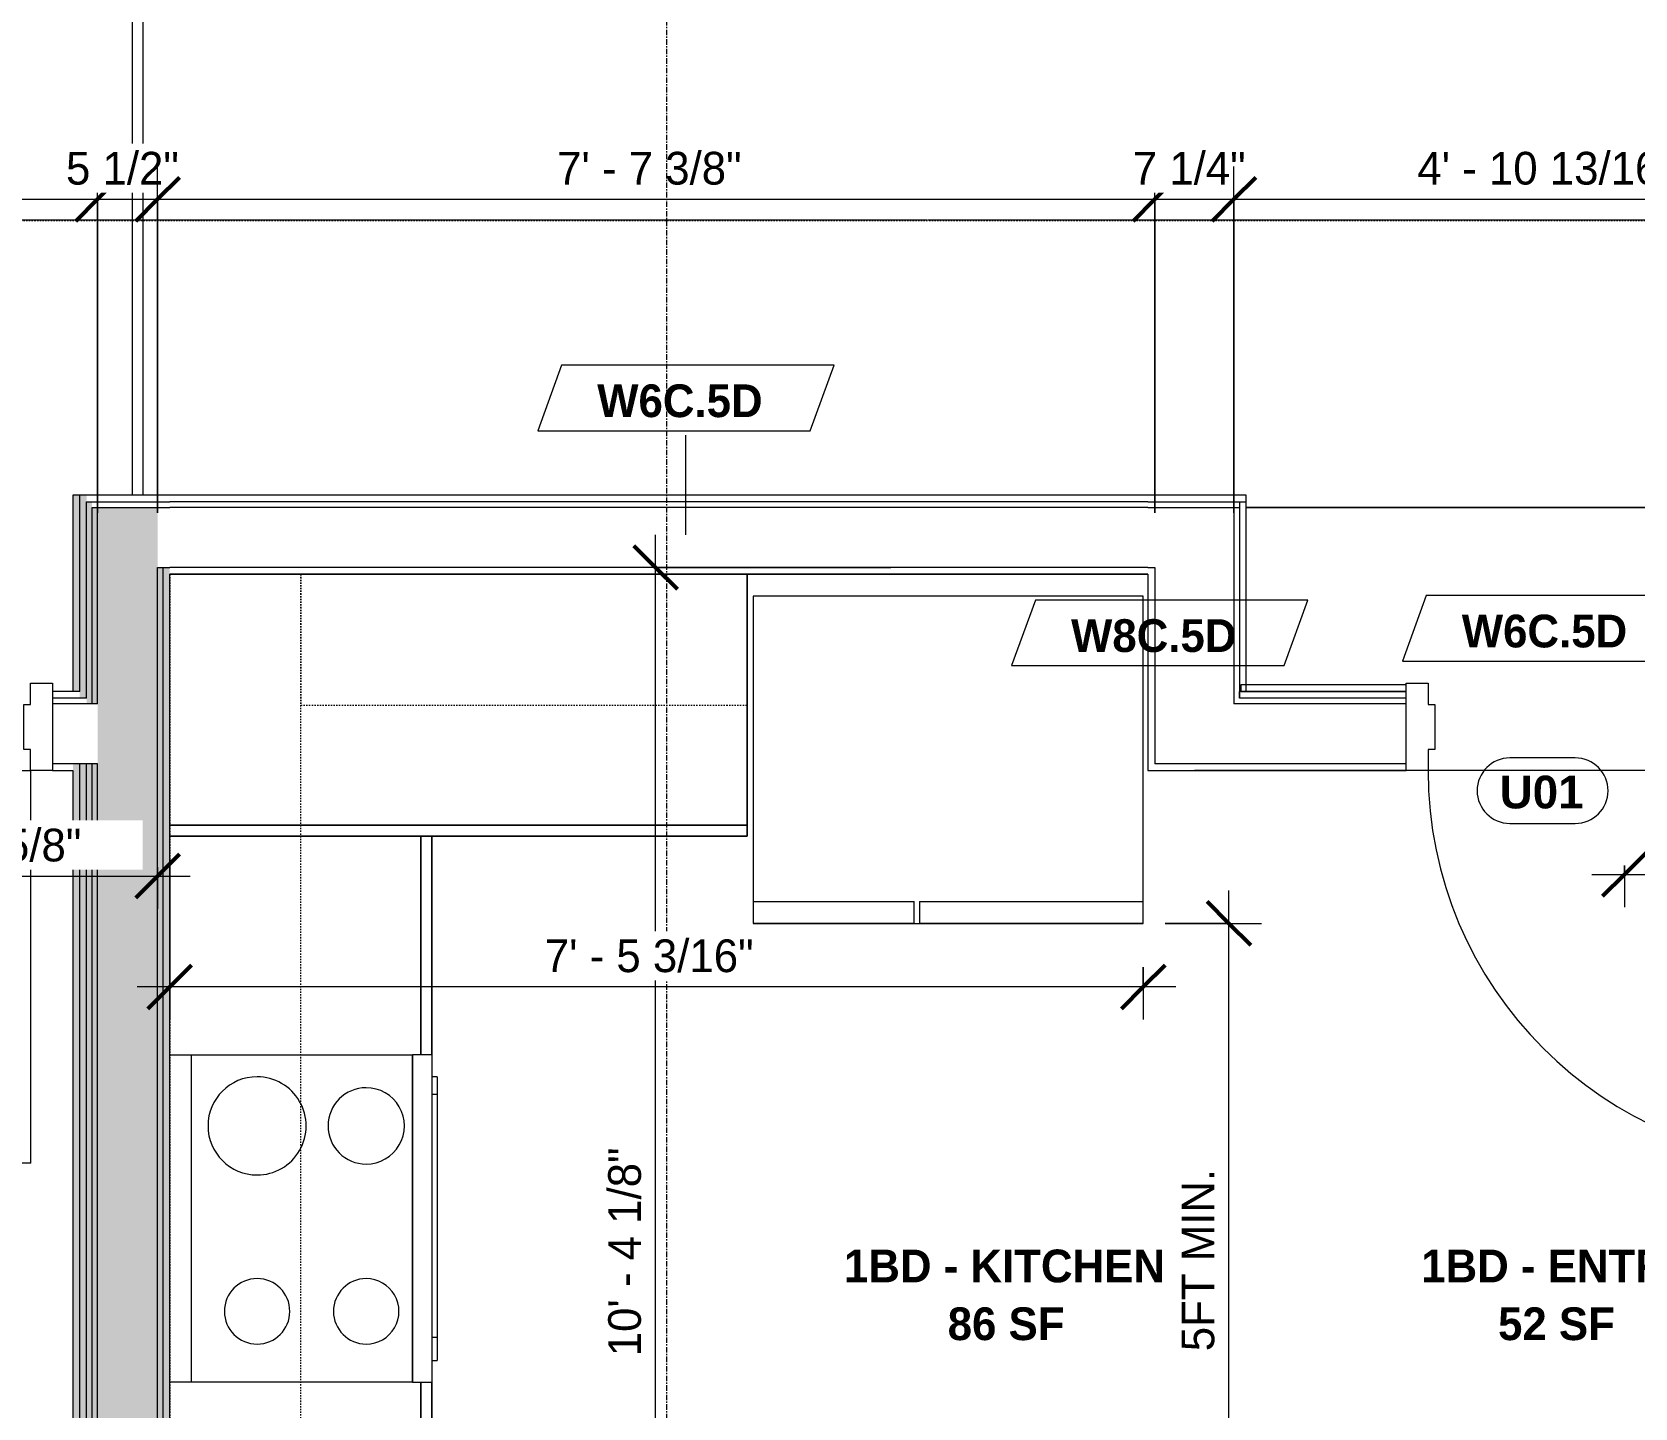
# Model space of a CAD drawing. Header units: inches. Extents: x -4058 to -1781, y 9814 to 12264.
# Drawn here: x -3212.5 to -3065.6, y 11564.2 to 11690.3 of the extents above; entities that cross this region are included whole.
import ezdxf

# ---------------------------------------------------------------- set-up
doc = ezdxf.new("R2010")
doc.units = ezdxf.units.IN
doc.header["$MEASUREMENT"] = 0
for name, pattern in [('Aligning Line 1_8_', [0.25, 0.125, -0.125]), ('Dash', [0.25, 0.125, -0.125]), ('Dash 3_32_', [0.1875, 0.09375, -0.09375]), ('Dash_2_', [0.25, 0.125, -0.125]), ('Grid Line 1_2_', [0.875, 0.5, -0.125, 0.125, -0.125])]:
    doc.linetypes.add(name, pattern=pattern)
for name, color, linetype, lineweight in [('0-1', 7, 'Continuous', 5), ('0-3', 8, 'Continuous', 9), ('A-ANNO-DIMS', 211, 'Continuous', 9), ('A-ANNO-DIMS-32', 211, 'Continuous', 9), ('A-AREA-IDEN', 2, 'Continuous', 9), ('A-DETL-1', 90, 'Dash 3_32_', 9), ('A-DOOR-1', 7, 'Continuous', 9), ('A-DOOR-FRAM-1', 7, 'Continuous', 9), ('A-DOOR-IDEN', 31, 'Continuous', 9), ('A-FLOR-1', 7, 'Continuous', 9), ('A-FLOR-2', 192, 'Continuous', 9), ('A-WALL-1', 7, 'Continuous', 9), ('A-WALL-IDEN', 211, 'Continuous', 9), ('G-ANNO-SYMB', 111, 'Aligning Line 1_8_', 9), ('I-WALL-1', 1, 'Continuous', 18), ('I-WALL-2', 10, 'Continuous', 5), ('I-WALL-3', 7, 'Continuous', 9), ('Q-CASE', 31, 'Continuous', 9), ('Q-CASE-HDLN', 31, 'Dash', 9), ('Q-SPCQ', 91, 'Continuous', 9), ('S-GRID-1', 1, 'Grid Line 1_2_', 9)]:
    doc.layers.add(name, color=color, linetype=linetype, lineweight=lineweight)
doc.layers.add('0-4', color=250, linetype='Dash_2_')
doc.styles.add('Arial_B', font='arialbd.ttf', dxfattribs={"height": 3})
doc.styles.add('Century Gothic', font='ufonts.com_century-gothic.ttf', dxfattribs={"height": 3})
doc.styles.add('Century Gothic_B', font='GOTHICB.TTF', dxfattribs={"height": 3})
doc.dimstyles.new('MARKETING_DIMENSION', dxfattribs={"dimscale": 12, "dimtxt": 3.132505, "dimasz": 0.333333, "dimexe": 0.25, "dimexo": 0.166667, "dimgap": 0.041667, "dimtad": 1, "dimdec": 4, "dimrnd": 0.0625, "dimzin": 3, "dimdsep": 46, "dimlunit": 4, "dimtxsty": 'Century Gothic', "dimblk1": 'OBLIQUE', "dimblk2": 'OBLIQUE', "dimsah": 1, "dimcen": 0.09, "dimdle": 0.25, "dimazin": 0, "dimtfac": 1, "dimtdec": 4, "dimtix": 1, "dimtmove": 0, "dimatfit": 3, "dimfxl": 1, "dimtvp": 1, "dimtfill": 1, "dimfrac": 2, "dimtolj": 1, "dimtzin": 0, "dimarcsym": 2})
doc.dimstyles.new('THE_DIMENSION_STRING_3', dxfattribs={"dimscale": 12, "dimtxt": 3.132505, "dimasz": 0.333333, "dimexe": 0.25, "dimexo": 0.166667, "dimgap": 0.041667, "dimtad": 1, "dimdec": 4, "dimrnd": 0.0625, "dimzin": 3, "dimdsep": 46, "dimlunit": 4, "dimtxsty": 'Century Gothic', "dimblk1": 'OBLIQUE', "dimblk2": 'OBLIQUE', "dimsah": 1, "dimcen": 0.09, "dimdle": 0.25, "dimazin": 0, "dimtfac": 1, "dimtdec": 4, "dimtix": 1, "dimtmove": 0, "dimatfit": 3, "dimfxl": 1, "dimtvp": 1, "dimtfill": 1, "dimfrac": 2, "dimtolj": 1, "dimtzin": 0, "dimarcsym": 2})
doc.dimstyles.new('THE_DIMENSION_STRING_4', dxfattribs={"dimscale": 12, "dimtxt": 3.132505, "dimasz": 0.333333, "dimexe": 0.25, "dimexo": 0.166667, "dimgap": 0.041667, "dimtad": 1, "dimdec": 4, "dimrnd": 0.0625, "dimzin": 3, "dimdsep": 46, "dimlunit": 4, "dimtxsty": 'Century Gothic', "dimblk1": 'OBLIQUE', "dimblk2": 'OBLIQUE', "dimsah": 1, "dimcen": 0.09, "dimdle": 0.25, "dimazin": 0, "dimtfac": 1, "dimtdec": 4, "dimtix": 1, "dimtmove": 0, "dimatfit": 3, "dimfxl": 1, "dimtvp": 1, "dimtfill": 1, "dimfrac": 2, "dimtolj": 1, "dimtzin": 0, "dimarcsym": 2})
doc.dimstyles.new('THE_DIMENSION_STRING_5', dxfattribs={"dimscale": 12, "dimtxt": 3.132505, "dimasz": 0.333333, "dimexe": 0.25, "dimexo": 0.166667, "dimgap": 0.041667, "dimtad": 1, "dimdec": 4, "dimrnd": 0.0625, "dimzin": 3, "dimdsep": 46, "dimlunit": 4, "dimtxsty": 'Century Gothic', "dimblk1": 'OBLIQUE', "dimblk2": 'OBLIQUE', "dimsah": 1, "dimcen": 0.09, "dimdle": 0.25, "dimazin": 0, "dimtfac": 1, "dimtdec": 4, "dimtix": 1, "dimtmove": 0, "dimatfit": 3, "dimfxl": 1, "dimtvp": 1, "dimtfill": 1, "dimfrac": 2, "dimtolj": 1, "dimtzin": 0, "dimarcsym": 2})

# ---------------------------------------------------------------- blocks, each defined once
blk = doc.blocks.new('CTR - 1st Phase - Shell_rvt-1-UNIT PLANS - 2ND FLOOR')
at = {"layer": 'A-FLOR-1'}
for p, q in [((-3203.32, 11647.86), (-3203.32, 11718.11)), ((-3202.37, 11718.11), (-3202.37, 11647.86)), ((-3045.32, 11646.74), (-3101.24, 11646.74)), ((-3101.24, 11646.74), (-3045.32, 11646.74))]:
    blk.add_line(p, q, dxfattribs=at)
blk = doc.blocks.new('HOLLOW METAL - UNIT DOOR-2191977-UNIT PLANS - 2ND FLOOR')
at = {"layer": 'A-DOOR-1'}
for p, q in [((16.25, -3.875), (18, -3.875)), ((16.25, -39.875), (16.25, -3.875)), ((18, -3.875), (18, -39.875)), ((18, -39.875), (16.25, -39.875))]:
    blk.add_line(p, q, dxfattribs=at)
blk.add_arc((18, -3.875), 36, 180, 270, dxfattribs=at)
at = {"layer": 'A-DOOR-FRAM-1'}
for p, q in [((-20, 4.125), (-18, 4.125)), ((-20, -3.875), (-20, 4.125)), ((-18, 4.125), (-18, 2.1875)), ((18, 4.125), (20, 4.125)), ((18, 2.1875), (18, 4.125)), ((20, 4.125), (20, -3.875)), ((-18, 2.1875), (-17.375, 2.1875)), ((-17.375, 2.1875), (-17.375, -1.9375)), ((17.375, 2.1875), (18, 2.1875)), ((17.375, -1.9375), (17.375, 2.1875)), ((-18, -1.9375), (-18, -3.875)), ((-17.375, -1.9375), (-18, -1.9375)), ((18, -1.9375), (17.375, -1.9375)), ((18, -3.875), (18, -1.9375)), ((-18, -3.875), (-20, -3.875)), ((20, -3.875), (18, -3.875))]:
    blk.add_line(p, q, dxfattribs=at)
blk = doc.blocks.new('CTR - 1st Phase - Common Walls_rvt-1-UNIT PLANS - 2ND FLOOR')
at = {"layer": 'I-WALL-1'}
h = blk.add_hatch(color=256, dxfattribs=at)
h.paths.add_polyline_path([(-3208.76, 11255.64), (-3208.14, 11255.64), (-3208.14, 11623.24), (-3208.76, 11623.24), (-3208.76, 11267.99)], flags=0)
h.paths.add_polyline_path([(-3208.76, 11629.86), (-3208.14, 11629.86), (-3208.14, 11647.86), (-3208.76, 11647.86), (-3208.76, 11642.13)], flags=0)
at = {"layer": 'I-WALL-2'}
h = blk.add_hatch(color=256, dxfattribs=at)
h.paths.add_polyline_path([(-3207.51, 11255.64), (-3207.51, 11623.24), (-3208.14, 11623.24), (-3208.14, 11255.64)], flags=0)
h.paths.add_polyline_path([(-3207.51, 11629.24), (-3207.51, 11647.86), (-3208.14, 11647.86), (-3208.14, 11629.24)], flags=0)
h = blk.add_hatch(color=256, dxfattribs=at)
h.paths.add_polyline_path([(-3207.01, 11255.64), (-3207.01, 11623.24), (-3207.51, 11623.24), (-3207.51, 11255.64)], flags=0)
h.paths.add_polyline_path([(-3207.51, 11628.74), (-3207.01, 11628.74), (-3207.01, 11647.24), (-3207.51, 11647.24), (-3207.51, 11629.24)], flags=0)
h = blk.add_hatch(color=256, dxfattribs=at)
h.paths.add_polyline_path([(-3206.51, 11255.64), (-3206.51, 11623.24), (-3207.01, 11623.24), (-3207.01, 11255.64)], flags=0)
h.paths.add_polyline_path([(-3206.51, 11628.74), (-3206.51, 11646.74), (-3207.01, 11646.74), (-3207.01, 11628.74)], flags=0)
blk.add_hatch(color=256, dxfattribs=at).paths.add_polyline_path([(-3201.01, 11255.64), (-3201.01, 11345.27), (-3201.32, 11345.27), (-3201.32, 11383.27), (-3201.01, 11383.27), (-3201.01, 11646.74), (-3206.51, 11646.74), (-3206.51, 11255.64), (-3203.19, 11255.64)], flags=0)
h = blk.add_hatch(color=256, dxfattribs=at)
h.paths.add_polyline_path([(-3201.01, 11255.64), (-3200.51, 11255.64), (-3200.51, 11345.27), (-3201.01, 11345.27), (-3201.01, 11267.99)], flags=0)
h.paths.add_polyline_path([(-3201.01, 11383.27), (-3200.51, 11383.27), (-3200.51, 11641.24), (-3201.01, 11641.24), (-3201.01, 11398.94)], flags=0)
h = blk.add_hatch(color=256, dxfattribs=at)
h.paths.add_polyline_path([(-3200.51, 11255.64), (-3199.89, 11255.64), (-3199.89, 11345.27), (-3200.51, 11345.27), (-3200.51, 11267.99)], flags=0)
h.paths.add_polyline_path([(-3199.89, 11383.27), (-3199.89, 11641.24), (-3200.51, 11641.24), (-3200.51, 11383.27), (-3200.3, 11383.27)], flags=0)
at = {"layer": 'A-WALL-1'}
for p, q in [((-3208.14, 11629.86), (-3208.14, 11647.86)), ((-3207.51, 11629.24), (-3207.51, 11647.24)), ((-3207.51, 11647.24), (-3207.01, 11647.24)), ((-3207.01, 11647.24), (-3199.89, 11647.24)), ((-3207.01, 11628.74), (-3207.01, 11646.74)), ((-3207.01, 11646.74), (-3206.51, 11646.74)), ((-3206.51, 11628.74), (-3206.51, 11646.74)), ((-3206.51, 11646.74), (-3201.01, 11646.74)), ((-3201.01, 11646.74), (-3199.89, 11646.74)), ((-3110.24, 11647.24), (-3199.89, 11647.24)), ((-3110.24, 11646.74), (-3199.89, 11646.74)), ((-3110.24, 11647.24), (-3101.86, 11647.24)), ((-3110.24, 11646.74), (-3109.61, 11646.74)), ((-3109.61, 11646.74), (-3102.36, 11646.74)), ((-3102.36, 11646.74), (-3101.86, 11646.74)), ((-3102.36, 11646.74), (-3102.36, 11628.74)), ((-3101.86, 11647.24), (-3101.24, 11647.24)), ((-3101.86, 11647.24), (-3101.86, 11646.74)), ((-3101.86, 11647.24), (-3101.86, 11646.74)), ((-3101.86, 11646.74), (-3101.86, 11629.86)), ((-3201.01, 11383.27), (-3201.01, 11641.24)), ((-3201.01, 11641.24), (-3200.51, 11641.24)), ((-3200.51, 11383.27), (-3200.51, 11641.24)), ((-3200.51, 11641.24), (-3199.89, 11641.24)), ((-3110.24, 11641.24), (-3199.89, 11641.24)), ((-3110.24, 11641.24), (-3109.61, 11641.24)), ((-3109.61, 11641.24), (-3109.61, 11623.24)), ((-3208.76, 11629.24), (-3210.64, 11629.24)), ((-3208.14, 11629.86), (-3208.76, 11629.86)), ((-3208.14, 11629.24), (-3208.76, 11629.24)), ((-3207.51, 11629.24), (-3208.14, 11629.24)), ((-3101.24, 11629.86), (-3101.86, 11629.86)), ((-3101.86, 11629.24), (-3101.86, 11629.86)), ((-3101.86, 11629.86), (-3101.86, 11629.24)), ((-3101.24, 11629.24), (-3101.86, 11629.24)), ((-3086.57, 11629.24), (-3101.24, 11629.24)), ((-3208.76, 11628.74), (-3210.64, 11628.74)), ((-3207.51, 11628.74), (-3208.76, 11628.74)), ((-3207.01, 11628.74), (-3207.51, 11628.74)), ((-3206.51, 11628.74), (-3207.01, 11628.74)), ((-3101.86, 11628.74), (-3102.36, 11628.74)), ((-3101.24, 11628.74), (-3101.86, 11628.74)), ((-3086.57, 11628.74), (-3101.24, 11628.74)), ((-3208.76, 11623.24), (-3210.64, 11623.24)), ((-3208.14, 11623.24), (-3208.76, 11623.24)), ((-3208.14, 11255.64), (-3208.14, 11623.24)), ((-3207.51, 11623.24), (-3208.14, 11623.24)), ((-3207.51, 11255.64), (-3207.51, 11623.24)), ((-3207.01, 11623.24), (-3207.51, 11623.24)), ((-3207.01, 11255.64), (-3207.01, 11623.24)), ((-3206.51, 11623.24), (-3207.01, 11623.24)), ((-3206.51, 11255.64), (-3206.51, 11623.24)), ((-3102.36, 11623.24), (-3109.61, 11623.24)), ((-3101.24, 11623.24), (-3102.36, 11623.24)), ((-3086.57, 11623.24), (-3101.24, 11623.24))]:
    blk.add_line(p, q, dxfattribs=at)
at = {"layer": 'I-WALL-3'}
for p, q in [((-3208.76, 11647.86), (-3208.76, 11629.86)), ((-3207.51, 11647.86), (-3208.76, 11647.86)), ((-3199.89, 11647.86), (-3207.51, 11647.86)), ((-3110.24, 11647.86), (-3199.89, 11647.86)), ((-3101.24, 11647.86), (-3110.24, 11647.86)), ((-3101.24, 11647.24), (-3101.24, 11647.86)), ((-3101.24, 11629.86), (-3101.24, 11647.24)), ((-3199.89, 11383.27), (-3199.89, 11640.61)), ((-3199.89, 11640.61), (-3110.24, 11640.61)), ((-3110.24, 11640.61), (-3110.24, 11622.61)), ((-3086.57, 11630.49), (-3101.74, 11630.49)), ((-3101.74, 11630.49), (-3101.74, 11629.86)), ((-3208.76, 11629.86), (-3210.64, 11629.86)), ((-3101.74, 11629.86), (-3086.57, 11629.86)), ((-3086.57, 11629.86), (-3101.24, 11629.86)), ((-3210.64, 11622.61), (-3208.76, 11622.61)), ((-3208.76, 11622.61), (-3208.76, 11255.64)), ((-3110.24, 11622.61), (-3109.61, 11622.61)), ((-3109.61, 11622.61), (-3101.24, 11622.61)), ((-3101.24, 11622.61), (-3086.57, 11622.61))]:
    blk.add_line(p, q, dxfattribs=at)
at = {"layer": '0-3'}
for p in [(-3230.64, 11626.49), (-3066.57, 11626.49)]:
    blk.add_blockref('HOLLOW METAL - UNIT DOOR-2191977-UNIT PLANS - 2ND FLOOR', p, dxfattribs=at)
blk = doc.blocks.new('OD_CW_Upper Cabinet - OD_CW_Upper Cabinet-3856831-UNIT PLANS - 2ND FLOOR')
at = {"layer": 'Q-CASE-HDLN'}
for p, q in [((115.86, 24), (0.74, 24)), ((0.74, 24), (0.74, 12)), ((115.86, 12), (115.86, 24)), ((0.74, 12), (115.86, 12))]:
    blk.add_line(p, q, dxfattribs=at)
blk = doc.blocks.new('OD_CW_Base Cabinet - OD_CW_Base Cabinet-3857755-UNIT PLANS - 2ND FLOOR')
at = {"layer": 'Q-CASE'}
for p, q in [((70.86, 0), (70.86, 24)), ((70.86, 24), (70.86, 1)), ((0.74, 1), (20.8, 1)), ((20.8, 1), (0.74, 1)), ((0.74, 0), (20.8, 0)), ((20.8, 0), (0.74, 0)), ((50.8, 1), (70.86, 1)), ((70.86, 1), (50.8, 1)), ((50.8, 0), (70.86, 0)), ((70.86, 0), (50.8, 0)), ((70.86, 1), (70.86, 0))]:
    blk.add_line(p, q, dxfattribs=at)
blk = doc.blocks.new('OD_CW_Upper Cabinet - OD_CW_Upper Cabinet-3876458-UNIT PLANS - 2ND FLOOR')
at = {"layer": 'Q-CASE-HDLN'}
for p, q in [((41.64, 24), (0.74, 24)), ((0.74, 24), (0.74, 12)), ((41.64, 12), (41.64, 24)), ((0.74, 12), (41.64, 12))]:
    blk.add_line(p, q, dxfattribs=at)
blk = doc.blocks.new('OD_CW_Base Cabinet - OD_CW_Base Cabinet-V99-UNIT PLANS - 2ND FLOOR')
at = {"layer": 'Q-CASE'}
for p, q in [((53.64, 24), (0.74, 24)), ((0.74, 24), (53.64, 24)), ((53.64, 0), (53.64, 24)), ((53.64, 24), (53.64, 1)), ((0.74, 1), (53.64, 1)), ((53.64, 1), (0.74, 1)), ((0.74, 0), (53.64, 0)), ((53.64, 0), (0.74, 0)), ((53.64, 1), (53.64, 0))]:
    blk.add_line(p, q, dxfattribs=at)
blk = doc.blocks.new('Refrigerator_-_Side-by-Side_6047 - 36_ X 30_-345559-UNIT PLANS - 2ND FLOOR')
at = {"layer": 'Q-SPCQ'}
for p, q in [((17.87, 14.42), (-17.88, 14.42)), ((-17.88, 14.42), (-17.88, -15.58)), ((17.87, -15.58), (17.87, 14.42)), ((-17.88, -13.58), (-3.13, -13.58)), ((-17.88, -13.58), (-17.88, -15.58)), ((-3.13, -15.58), (-3.13, -13.58)), ((-2.63, -13.58), (17.87, -13.58)), ((-2.63, -13.58), (-2.63, -15.58)), ((17.87, -15.58), (17.87, -13.58)), ((-17.88, -15.58), (17.87, -15.58)), ((-3.13, -15.58), (-17.88, -15.58)), ((17.87, -15.58), (-2.63, -15.58))]:
    blk.add_line(p, q, dxfattribs=at)
blk = doc.blocks.new('Range - 24_ x 30_-3317832-UNIT PLANS - 2ND FLOOR')
at = {"layer": 'Q-SPCQ'}
for p, q in [((2, 0.5), (3.61, 0.5)), ((2, 0.5), (2, 0)), ((3.61, 0.5), (25.87, 0.5)), ((3.61, 0.5), (3.61, 0)), ((25.87, 0), (25.87, 0.5)), ((25.87, 0.5), (28, 0.5)), ((28, 0), (28, 0.5)), ((0, 0), (30, 0)), ((0, 0), (0, -1.75)), ((30, -1.75), (30, 0)), ((0, -1.75), (30, -1.75)), ((0, -22), (0, -1.75)), ((30, -1.75), (0, -1.75)), ((30, -1.75), (30, -22)), ((0, -24), (0, -22)), ((30, -22), (0, -22)), ((30, -22), (30, -24))]:
    blk.add_line(p, q, dxfattribs=at)
for centre, radius, start, end in [((6.5, -6), 3.5, 360, 180), ((23.5, -6), 3, 360, 180), ((6.5, -6), 3.5, 180, 360), ((23.5, -6), 3, 180, 360), ((6.5, -16), 4.5, 360, 180), ((23.5, -16), 3, 0, 180), ((6.5, -16), 4.5, 180, 360), ((23.5, -16), 3, 180, 360)]:
    blk.add_arc(centre, radius, start, end, dxfattribs=at)
blk = doc.blocks.new('Wall Tag - Arch Wall-3956453-UNIT PLANS - 2ND FLOOR')
at = {"layer": 'A-WALL-IDEN'}
for p, q in [((-0.3561, 0.0937), (-0.4244, -0.0937)), ((0.4244, 0.0937), (-0.3561, 0.0937)), ((0.3561, -0.0937), (0.4244, 0.0937)), ((-0.4244, -0.0937), (0.3561, -0.0937))]:
    blk.add_line(p, q, dxfattribs=at)
blk = doc.blocks.new('DIMBLOCK848-UNIT PLANS - 2ND FLOOR')
at = {"layer": 'A-ANNO-DIMS-32'}
for p, q in [((-3266.42, 11646.24), (-3266.42, 11677.98)), ((-3206.51, 11646.24), (-3206.51, 11677.98)), ((-3266.42, 11674.98), (-3206.51, 11674.98)), ((-3266.42, 11674.98), (-3266.42, 11646.24)), ((-3206.51, 11674.98), (-3206.51, 11646.24))]:
    blk.add_line(p, q, dxfattribs=at)
at = {"layer": 'A-ANNO-DIMS-32', "lineweight": 50}
for p, q in [((-3266.42, 11674.98), (-3264.42, 11676.98)), ((-3206.51, 11674.98), (-3204.51, 11676.98)), ((-3266.42, 11674.98), (-3268.42, 11672.98)), ((-3206.51, 11674.98), (-3208.51, 11672.98))]:
    blk.add_line(p, q, dxfattribs=at)
at = {"layer": 'A-ANNO-DIMS-32', "color": 0, "insert": (-3249.05, 11679.33), "char_height": 3, "width": 30.1914, "attachment_point": 1, "line_spacing_factor": 0.984502, "style": 'Century Gothic', "bg_fill": 3, "box_fill_scale": 1.25, "bg_fill_color": 256, "bg_fill_true_color": 13158600, "bg_fill_transparency": 0}
blk.add_mtext('4\' - 11 15/16"', dxfattribs=at)
blk = doc.blocks.new('_Oblique')
at = {"color": 0, "linetype": 'ByBlock', "lineweight": -2}
blk.add_line((-0.5, -0.5), (0.5, 0.5), dxfattribs=at)
blk = doc.blocks.new('DIMBLOCK849-UNIT PLANS - 2ND FLOOR')
at = {"layer": 'A-ANNO-DIMS-32'}
for p, q in [((-3206.51, 11646.24), (-3206.51, 11677.98)), ((-3201.01, 11646.24), (-3201.01, 11677.98)), ((-3206.51, 11674.98), (-3201.01, 11674.98)), ((-3206.51, 11674.98), (-3206.51, 11646.24)), ((-3201.01, 11674.98), (-3201.01, 11646.24))]:
    blk.add_line(p, q, dxfattribs=at)
at = {"layer": 'A-ANNO-DIMS-32', "lineweight": 50}
for p, q in [((-3206.51, 11674.98), (-3204.51, 11676.98)), ((-3201.01, 11674.98), (-3199.01, 11676.98)), ((-3206.51, 11674.98), (-3208.51, 11672.98)), ((-3201.01, 11674.98), (-3203.01, 11672.98))]:
    blk.add_line(p, q, dxfattribs=at)
at = {"layer": 'A-ANNO-DIMS-32', "color": 0, "insert": (-3209.4, 11679.33), "char_height": 3, "width": 13.5444, "attachment_point": 1, "line_spacing_factor": 0.984502, "style": 'Century Gothic', "bg_fill": 3, "box_fill_scale": 1.25, "bg_fill_color": 256, "bg_fill_true_color": 13158600, "bg_fill_transparency": 0}
blk.add_mtext('5 1/2"', dxfattribs=at)
blk = doc.blocks.new('DIMBLOCK850-UNIT PLANS - 2ND FLOOR')
at = {"layer": 'A-ANNO-DIMS-32'}
for p, q in [((-3201.01, 11646.24), (-3201.01, 11677.98)), ((-3109.61, 11646.24), (-3109.61, 11677.98)), ((-3201.01, 11674.98), (-3109.61, 11674.98)), ((-3201.01, 11674.98), (-3201.01, 11646.24)), ((-3109.61, 11674.98), (-3109.61, 11646.24))]:
    blk.add_line(p, q, dxfattribs=at)
at = {"layer": 'A-ANNO-DIMS-32', "lineweight": 50}
for p, q in [((-3201.01, 11674.98), (-3199.01, 11676.98)), ((-3109.61, 11674.98), (-3107.61, 11676.98)), ((-3201.01, 11674.98), (-3203.01, 11672.98)), ((-3109.61, 11674.98), (-3111.61, 11672.98))]:
    blk.add_line(p, q, dxfattribs=at)
at = {"layer": 'A-ANNO-DIMS-32', "color": 0, "insert": (-3164.39, 11679.33), "char_height": 3, "width": 21.7784, "attachment_point": 1, "line_spacing_factor": 0.984502, "style": 'Century Gothic', "bg_fill": 3, "box_fill_scale": 1.25, "bg_fill_color": 256, "bg_fill_true_color": 13158600, "bg_fill_transparency": 0}
blk.add_mtext('7\' - 7 3/8"', dxfattribs=at)
blk = doc.blocks.new('DIMBLOCK851-UNIT PLANS - 2ND FLOOR')
at = {"layer": 'A-ANNO-DIMS-32'}
for p, q in [((-3109.61, 11646.24), (-3109.61, 11677.98)), ((-3102.36, 11646.24), (-3102.36, 11677.98)), ((-3109.61, 11674.98), (-3102.36, 11674.98)), ((-3109.61, 11674.98), (-3109.61, 11646.24)), ((-3102.36, 11674.98), (-3102.36, 11646.24))]:
    blk.add_line(p, q, dxfattribs=at)
at = {"layer": 'A-ANNO-DIMS-32', "lineweight": 50}
for p, q in [((-3109.61, 11674.98), (-3107.61, 11676.98)), ((-3102.36, 11674.98), (-3100.36, 11676.98)), ((-3109.61, 11674.98), (-3111.61, 11672.98)), ((-3102.36, 11674.98), (-3104.36, 11672.98))]:
    blk.add_line(p, q, dxfattribs=at)
at = {"layer": 'A-ANNO-DIMS-32', "color": 0, "insert": (-3111.63, 11679.33), "char_height": 3, "width": 13.5444, "attachment_point": 1, "line_spacing_factor": 0.984502, "style": 'Century Gothic', "bg_fill": 3, "box_fill_scale": 1.25, "bg_fill_color": 256, "bg_fill_true_color": 13158600, "bg_fill_transparency": 0}
blk.add_mtext('7 1/4"', dxfattribs=at)
blk = doc.blocks.new('DIMBLOCK852-UNIT PLANS - 2ND FLOOR')
at = {"layer": 'A-ANNO-DIMS-32'}
for p, q in [((-3102.36, 11646.24), (-3102.36, 11677.98)), ((-3043.57, 11646.24), (-3043.57, 11677.98)), ((-3102.36, 11674.98), (-3043.57, 11674.98)), ((-3102.36, 11674.98), (-3102.36, 11646.24)), ((-3043.57, 11674.98), (-3043.57, 11646.24))]:
    blk.add_line(p, q, dxfattribs=at)
at = {"layer": 'A-ANNO-DIMS-32', "lineweight": 50}
for p, q in [((-3102.36, 11674.98), (-3100.36, 11676.98)), ((-3043.57, 11674.98), (-3041.57, 11676.98)), ((-3102.36, 11674.98), (-3104.36, 11672.98)), ((-3043.57, 11674.98), (-3045.57, 11672.98))]:
    blk.add_line(p, q, dxfattribs=at)
at = {"layer": 'A-ANNO-DIMS-32', "color": 0, "insert": (-3085.55, 11679.33), "char_height": 3, "width": 30.1914, "attachment_point": 1, "line_spacing_factor": 0.984502, "style": 'Century Gothic', "bg_fill": 3, "box_fill_scale": 1.25, "bg_fill_color": 256, "bg_fill_true_color": 13158600, "bg_fill_transparency": 0}
blk.add_mtext('4\' - 10 13/16"', dxfattribs=at)
blk = doc.blocks.new('DIMBLOCK1088-UNIT PLANS - 2ND FLOOR')
at = {"layer": 'A-ANNO-DIMS-32'}
for p, q in [((-3043.57, 11624.24), (-3043.57, 11610.09)), ((-3043.57, 11613.09), (-3043.57, 11624.24)), ((-3069.57, 11613.09), (-3040.57, 11613.09)), ((-3066.57, 11613.92), (-3066.57, 11610.09)), ((-3066.57, 11613.09), (-3066.57, 11613.92))]:
    blk.add_line(p, q, dxfattribs=at)
at = {"layer": 'A-ANNO-DIMS-32', "lineweight": 50}
for p, q in [((-3066.57, 11613.09), (-3064.57, 11615.09)), ((-3043.57, 11613.09), (-3041.57, 11615.09)), ((-3066.57, 11613.09), (-3068.57, 11611.09)), ((-3043.57, 11613.09), (-3045.57, 11611.09))]:
    blk.add_line(p, q, dxfattribs=at)
at = {"layer": 'A-ANNO-DIMS-32', "color": 0, "insert": (-3061.49, 11617.44), "char_height": 3, "width": 15.394, "attachment_point": 1, "line_spacing_factor": 0.984502, "style": 'Century Gothic', "bg_fill": 3, "box_fill_scale": 1.25, "bg_fill_color": 256, "bg_fill_true_color": 13158600, "bg_fill_transparency": 0}
blk.add_mtext('1\' - 11"', dxfattribs=at)
blk = doc.blocks.new('DIMBLOCK1089-UNIT PLANS - 2ND FLOOR')
at = {"layer": 'A-ANNO-DIMS-32', "lineweight": 50}
for p, q in [((-3230.64, 11612.94), (-3228.64, 11614.94)), ((-3201.01, 11612.94), (-3199.01, 11614.94)), ((-3230.64, 11612.94), (-3232.64, 11610.94)), ((-3201.01, 11612.94), (-3203.01, 11610.94))]:
    blk.add_line(p, q, dxfattribs=at)
at = {"layer": 'A-ANNO-DIMS-32'}
for p, q in [((-3233.64, 11612.94), (-3198.01, 11612.94)), ((-3230.64, 11613.77), (-3230.64, 11609.94)), ((-3230.64, 11612.94), (-3230.64, 11613.77)), ((-3201.01, 11613.77), (-3201.01, 11609.94)), ((-3201.01, 11612.94), (-3201.01, 11613.77))]:
    blk.add_line(p, q, dxfattribs=at)
at = {"layer": 'A-ANNO-DIMS-32', "color": 0, "insert": (-3224.9, 11617.29), "char_height": 3, "width": 21.7784, "attachment_point": 1, "line_spacing_factor": 0.984502, "style": 'Century Gothic', "bg_fill": 3, "box_fill_scale": 1.25, "bg_fill_color": 256, "bg_fill_true_color": 13158600, "bg_fill_transparency": 0}
blk.add_mtext('2\' - 5 5/8"', dxfattribs=at)
blk = doc.blocks.new('Door Tag - Type Mark-2601225-UNIT PLANS - 2ND FLOOR')
at = {"layer": 'A-DOOR-IDEN'}
for p, q in [((0.09375, 0.09375), (-0.09375, 0.09375)), ((-0.09375, -0.09375), (0.09375, -0.09375))]:
    blk.add_line(p, q, dxfattribs=at)
for centre, start, end in [((-0.09375, 0), 90, 270), ((0.09375, 0), 270, 90)]:
    blk.add_arc(centre, 0.09375, start, end, dxfattribs=at)
blk = doc.blocks.new('DIMBLOCK1506-UNIT PLANS - 2ND FLOOR')
at = {"layer": 'A-ANNO-DIMS-32'}
for p, q in [((-3155.36, 11517.11), (-3155.36, 11644.23)), ((-3133.82, 11641.23), (-3158.36, 11641.23)), ((-3155.36, 11641.23), (-3133.82, 11641.23)), ((-3122.32, 11517.11), (-3158.36, 11517.11)), ((-3155.36, 11517.11), (-3122.32, 11517.11))]:
    blk.add_line(p, q, dxfattribs=at)
at = {"layer": 'A-ANNO-DIMS-32', "lineweight": 50}
for p, q in [((-3155.36, 11641.23), (-3157.36, 11643.23)), ((-3155.36, 11641.23), (-3153.36, 11639.23)), ((-3155.36, 11517.11), (-3157.36, 11519.11)), ((-3155.36, 11517.11), (-3153.36, 11515.11))]:
    blk.add_line(p, q, dxfattribs=at)
at = {"layer": 'A-ANNO-DIMS-32', "color": 0, "insert": (-3159.71, 11568.93), "char_height": 3, "width": 24.5827, "attachment_point": 1, "rotation": 90, "line_spacing_factor": 0.984502, "style": 'Century Gothic', "bg_fill": 3, "box_fill_scale": 1.25, "bg_fill_color": 256, "bg_fill_true_color": 13158600, "bg_fill_transparency": 0}
blk.add_mtext('10\' - 4 1/8"', dxfattribs=at)
blk = doc.blocks.new('DIMBLOCK1551-UNIT PLANS - 2ND FLOOR')
at = {"layer": 'A-ANNO-DIMS-32'}
for p, q in [((-3102.82, 11543.48), (-3102.82, 11611.61)), ((-3108.67, 11608.61), (-3099.82, 11608.61)), ((-3102.82, 11608.61), (-3108.67, 11608.61)), ((-3103.65, 11546.48), (-3099.82, 11546.48)), ((-3102.82, 11546.48), (-3103.65, 11546.48))]:
    blk.add_line(p, q, dxfattribs=at)
at = {"layer": 'A-ANNO-DIMS-32', "lineweight": 50}
for p, q in [((-3102.82, 11608.61), (-3104.82, 11610.61)), ((-3102.82, 11608.61), (-3100.82, 11606.61)), ((-3102.82, 11546.48), (-3104.82, 11548.48)), ((-3102.82, 11546.48), (-3100.82, 11544.48))]:
    blk.add_line(p, q, dxfattribs=at)
at = {"layer": 'A-ANNO-DIMS-32', "color": 0, "insert": (-3107.16, 11569.39), "char_height": 3, "width": 19.5707, "attachment_point": 1, "rotation": 90, "line_spacing_factor": 0.984502, "style": 'Century Gothic', "bg_fill": 3, "box_fill_scale": 1.25, "bg_fill_color": 256, "bg_fill_true_color": 13158600, "bg_fill_transparency": 0}
blk.add_mtext('5FT MIN.', dxfattribs=at)
blk = doc.blocks.new('DIMBLOCK1552-UNIT PLANS - 2ND FLOOR')
at = {"layer": 'A-ANNO-DIMS-32'}
for p, q in [((-3199.89, 11614.61), (-3199.89, 11599.79)), ((-3199.89, 11602.79), (-3199.89, 11614.61)), ((-3110.67, 11604.61), (-3110.67, 11599.79)), ((-3110.67, 11602.79), (-3110.67, 11604.61)), ((-3107.67, 11602.79), (-3202.89, 11602.79))]:
    blk.add_line(p, q, dxfattribs=at)
at = {"layer": 'A-ANNO-DIMS-32', "lineweight": 50}
for p, q in [((-3199.89, 11602.79), (-3197.89, 11604.79)), ((-3110.67, 11602.79), (-3108.67, 11604.79)), ((-3199.89, 11602.79), (-3201.89, 11600.79)), ((-3110.67, 11602.79), (-3112.67, 11600.79))]:
    blk.add_line(p, q, dxfattribs=at)
at = {"layer": 'A-ANNO-DIMS-32', "color": 0, "insert": (-3165.52, 11607.14), "char_height": 3, "width": 24.5827, "attachment_point": 1, "line_spacing_factor": 0.984502, "style": 'Century Gothic', "bg_fill": 3, "box_fill_scale": 1.25, "bg_fill_color": 256, "bg_fill_true_color": 13158600, "bg_fill_transparency": 0}
blk.add_mtext('7\' - 5 3/16"', dxfattribs=at)
blk = doc.blocks.new('DIMBLOCK1587-UNIT PLANS - 2ND FLOOR')
at = {"layer": 'A-ANNO-DIMS-32'}
for p, q in [((-3217.53, 11514.11), (-3217.53, 11643.61)), ((-3213.89, 11640.61), (-3220.53, 11640.61)), ((-3217.53, 11640.61), (-3213.89, 11640.61)), ((-3201.89, 11517.11), (-3220.53, 11517.11)), ((-3217.53, 11517.11), (-3201.89, 11517.11))]:
    blk.add_line(p, q, dxfattribs=at)
at = {"layer": 'A-ANNO-DIMS-32', "lineweight": 50}
for p, q in [((-3217.53, 11640.61), (-3219.53, 11642.61)), ((-3217.53, 11640.61), (-3215.53, 11638.61)), ((-3217.53, 11517.11), (-3219.53, 11519.11)), ((-3217.53, 11517.11), (-3215.53, 11515.11))]:
    blk.add_line(p, q, dxfattribs=at)
at = {"layer": 'A-ANNO-DIMS-32', "color": 0, "insert": (-3221.87, 11568.62), "char_height": 3, "width": 24.5827, "attachment_point": 1, "rotation": 90, "line_spacing_factor": 0.984502, "style": 'Century Gothic', "bg_fill": 3, "box_fill_scale": 1.25, "bg_fill_color": 256, "bg_fill_true_color": 13158600, "bg_fill_transparency": 0}
blk.add_mtext('10\' - 3 1/2"', dxfattribs=at)

msp = doc.modelspace()

# ---------------------------------------------------------------- linework, layer by layer
at = {"layer": 'A-DETL-1'}
msp.add_line((-3115.82374, 11641.23481), (-3131.82374, 11641.23481), dxfattribs=at)
at = {"layer": 'A-FLOR-2'}
for p, q in [((-3110.23607, 11640.60981), (-3146.98624, 11640.60981)), ((-3050.32374, 11622.60981), (-3105.98624, 11622.60981))]:
    msp.add_line(p, q, dxfattribs=at)
at = {"layer": 'A-WALL-IDEN'}
msp.add_line((-3152.58044, 11644.2394), (-3152.58044, 11653.34764), dxfattribs=at)
at = {"layer": 'G-ANNO-SYMB'}
msp.add_line((-2851.7738, 11673.06109), (-3939.55451, 11673.06109), dxfattribs=at)

# ---------------------------------------------------------------- block references
at = {"layer": '0-1'}
for name in ['CTR - 1st Phase - Shell_rvt-1-UNIT PLANS - 2ND FLOOR', 'CTR - 1st Phase - Common Walls_rvt-1-UNIT PLANS - 2ND FLOOR']:
    msp.add_blockref(name, (0, 0), dxfattribs=at)
at = {"layer": 'A-WALL-IDEN', "xscale": 31.99999999999999, "yscale": 31.99999999999999, "zscale": 31.99999999999999}
for p in [(-3152.58044, 11656.76565), (-3109.15425, 11635.2394), (-3073.34249, 11635.65741)]:
    msp.add_blockref('Wall Tag - Arch Wall-3956453-UNIT PLANS - 2ND FLOOR', p, dxfattribs=at)
at = {"layer": 'Q-CASE'}
for name, p, rotation in [('OD_CW_Upper Cabinet - OD_CW_Upper Cabinet-3856831-UNIT PLANS - 2ND FLOOR', (-3175.88624, 11524.7471), 89.99999999999518), ('OD_CW_Base Cabinet - OD_CW_Base Cabinet-3857755-UNIT PLANS - 2ND FLOOR', (-3175.88624, 11545.7471), 89.9999999999995)]:
    msp.add_blockref(name, p, dxfattribs=dict(at, rotation=rotation))
for name, p in [('OD_CW_Base Cabinet - OD_CW_Base Cabinet-V99-UNIT PLANS - 2ND FLOOR', (-3200.62394, 11616.60981)), ('OD_CW_Upper Cabinet - OD_CW_Upper Cabinet-3876458-UNIT PLANS - 2ND FLOOR', (-3188.62394, 11616.60981))]:
    msp.add_blockref(name, p, dxfattribs=at)
at = {"layer": 'Q-SPCQ'}
msp.add_blockref('Refrigerator_-_Side-by-Side_6047 - 36_ X 30_-345559-UNIT PLANS - 2ND FLOOR', (-3128.54874, 11624.1876), dxfattribs=at)
at = {"layer": 'Q-SPCQ', "rotation": 269.9999999999981}
msp.add_blockref('Range - 24_ x 30_-3317832-UNIT PLANS - 2ND FLOOR', (-3175.88624, 11596.54731), dxfattribs=at)

# ---------------------------------------------------------------- texts
at = {"layer": 'A-AREA-IDEN', "char_height": 3, "attachment_point": 1, "style": 'Century Gothic_B'}
for s, insert, width in [('1BD - ENTRY', (-3085.19423, 11578.70761), 29.492), ('52 SF', (-3078.15171, 11573.41048), 12.423)]:
    msp.add_mtext(s, dxfattribs=dict(at, insert=insert, width=width))
at = {"layer": 'A-DOOR-IDEN', "insert": (-3078.00562, 11622.14832), "char_height": 3, "width": 9.393, "attachment_point": 1, "style": 'Arial_B'}
msp.add_mtext('U01', dxfattribs=at)
at = {"layer": 'A-WALL-IDEN', "char_height": 3, "width": 19.594, "attachment_point": 1, "style": 'Century Gothic_B'}
for s, insert in [('W6C.5D', (-3160.71605, 11658.01319)), ('W8C.5D', (-3117.28986, 11636.48693)), ('W6C.5D', (-3081.47809, 11636.90495))]:
    msp.add_mtext(s, dxfattribs=dict(at, insert=insert))

# ---------------------------------------------------------------- next in the draw order: dimensions: what is measured, and where the dimension line sits
at = {"layer": 'A-ANNO-DIMS'}
for base, p1, p2, dimstyle, override, picture, middle in [((-3206.51124, 11674.9848), (-3266.42374, 11644.2394), (-3206.51124, 11644.2394), 'THE_DIMENSION_STRING_3', {"dimpost": '<>', "dimfxl": 59.9125}, 'DIMBLOCK848-UNIT PLANS - 2ND FLOOR', (-3236.46749, 11677.22647)), ((-3043.57374, 11613.09157), (-3066.57374, 11615.92), (-3043.57374, 11626.2394), 'THE_DIMENSION_STRING_4', {"dimpost": '<>', "dimfxl": 25.208927}, 'DIMBLOCK1088-UNIT PLANS - 2ND FLOOR', (-3055.07374, 11615.09157)), ((-3201.01124, 11612.94042), (-3230.63624, 11615.76885), (-3201.01124, 11615.76885), 'THE_DIMENSION_STRING_4', {"dimpost": '<>', "dimfxl": 29.625}, 'DIMBLOCK1089-UNIT PLANS - 2ND FLOOR', (-3215.82374, 11615.18209))]:
    dim = msp.add_linear_dim(base=base, p1=p1, p2=p2, dimstyle=dimstyle, override=override, dxfattribs=at)
    dim.commit()
    dim.dimension.update_dxf_attribs({"geometry": picture, "text_midpoint": middle})

# ---------------------------------------------------------------- next in the draw order: block references
at = {"layer": 'A-DOOR-IDEN', "xscale": 31.99999999999999, "yscale": 31.99999999999999, "zscale": 31.99999999999999}
msp.add_blockref('Door Tag - Type Mark-2601225-UNIT PLANS - 2ND FLOOR', (-3074.07374, 11620.76846), dxfattribs=at)

# ---------------------------------------------------------------- next in the draw order: dimensions: what is measured, and where the dimension line sits
at = {"layer": 'A-ANNO-DIMS'}
dim = msp.add_linear_dim(base=(-3201.01124, 11674.9848), p1=(-3206.51124, 11644.2394), p2=(-3201.01124, 11644.2394), dimstyle='THE_DIMENSION_STRING_3', override={"dimpost": '<>', "dimfxl": 5.5}, dxfattribs=at)
dim.commit()
dim.dimension.update_dxf_attribs({"geometry": 'DIMBLOCK849-UNIT PLANS - 2ND FLOOR', "text_midpoint": (-3203.76124, 11677.22647)})

# ---------------------------------------------------------------- next in the draw order: dimensions: what is measured, and where the dimension line sits
dim = msp.add_linear_dim(base=(-3109.61124, 11674.9848), p1=(-3201.01124, 11644.2394), p2=(-3109.61124, 11644.2394), dimstyle='THE_DIMENSION_STRING_3', override={"dimpost": '<>', "dimfxl": 91.4}, dxfattribs=at)
dim.commit()
dim.dimension.update_dxf_attribs({"geometry": 'DIMBLOCK850-UNIT PLANS - 2ND FLOOR', "text_midpoint": (-3155.31124, 11677.22647)})

# ---------------------------------------------------------------- next in the draw order: linework, layer by layer
at = {"layer": 'S-GRID-1'}
msp.add_line((-3154.32374, 9814.0266), (-3154.32374, 12247.50061), dxfattribs=at)

# ---------------------------------------------------------------- next in the draw order: dimensions: what is measured, and where the dimension line sits
at = {"layer": 'A-ANNO-DIMS'}
dim = msp.add_linear_dim(base=(-3102.36124, 11674.9848), p1=(-3109.61124, 11644.2394), p2=(-3102.36124, 11644.2394), dimstyle='THE_DIMENSION_STRING_3', override={"dimpost": '<>', "dimfxl": 7.25}, dxfattribs=at)
dim.commit()
dim.dimension.update_dxf_attribs({"geometry": 'DIMBLOCK851-UNIT PLANS - 2ND FLOOR', "text_midpoint": (-3105.98624, 11677.22647)})

# ---------------------------------------------------------------- next in the draw order: dimensions: what is measured, and where the dimension line sits
dim = msp.add_linear_dim(base=(-3043.57374, 11674.9848), p1=(-3102.36124, 11644.2394), p2=(-3043.57374, 11644.2394), dimstyle='THE_DIMENSION_STRING_3', override={"dimpost": '<>', "dimfxl": 58.7875}, dxfattribs=at)
dim.commit()
dim.dimension.update_dxf_attribs({"geometry": 'DIMBLOCK852-UNIT PLANS - 2ND FLOOR', "text_midpoint": (-3072.96749, 11677.22647)})
dim = msp.add_linear_dim(base=(-3155.36444, 11641.23481), p1=(-3120.32374, 11517.10981), p2=(-3131.82374, 11641.23481), angle=90, dimstyle='MARKETING_DIMENSION', override={"dimpost": '<>', "dimfxl": 124.656591}, dxfattribs=at)
dim.commit()
dim.dimension.update_dxf_attribs({"geometry": 'DIMBLOCK1506-UNIT PLANS - 2ND FLOOR', "text_midpoint": (-3157.60611, 11579.17231)})

# ---------------------------------------------------------------- next in the draw order: linework, layer by layer
at = {"layer": '0-4'}
msp.add_line((-3939.55451, 11673.06109), (-2851.7738, 11673.06109), dxfattribs=at)

# ---------------------------------------------------------------- next in the draw order: texts
at = {"layer": 'A-AREA-IDEN', "char_height": 3, "attachment_point": 1, "style": 'Century Gothic_B'}
for s, insert, width in [('1BD - KITCHEN', (-3138.09933, 11578.70761), 35.451), ('86 SF', (-3128.59382, 11573.41048), 12.423)]:
    msp.add_mtext(s, dxfattribs=dict(at, insert=insert, width=width))

# ---------------------------------------------------------------- next in the draw order: dimensions: what is measured, and where the dimension line sits
at = {"layer": 'A-ANNO-DIMS'}
dim = msp.add_linear_dim(base=(-3102.8184, 11608.60981), p1=(-3105.64682, 11546.48481), p2=(-3110.67374, 11608.60981), angle=90, text='5FT MIN.', dimstyle='THE_DIMENSION_STRING_5', override={"dimpost": '<>', "dimfxl": 62.328047}, dxfattribs=at)
dim.commit()
dim.dimension.update_dxf_attribs({"geometry": 'DIMBLOCK1551-UNIT PLANS - 2ND FLOOR', "text_midpoint": (-3104.85613, 11577.54731)})

# ---------------------------------------------------------------- next in the draw order: dimensions: what is measured, and where the dimension line sits
dim = msp.add_linear_dim(base=(-3199.88624, 11602.79279), p1=(-3110.67374, 11606.60981), p2=(-3199.88624, 11616.60981), dimstyle='THE_DIMENSION_STRING_5', override={"dimpost": '<>', "dimfxl": 89.77121}, dxfattribs=at)
dim.commit()
dim.dimension.update_dxf_attribs({"geometry": 'DIMBLOCK1552-UNIT PLANS - 2ND FLOOR', "text_midpoint": (-3155.27999, 11605.03446)})

# ---------------------------------------------------------------- next in the draw order: dimensions: what is measured, and where the dimension line sits
dim = msp.add_linear_dim(base=(-3217.52677, 11640.60981), p1=(-3199.88624, 11517.10981), p2=(-3211.88624, 11640.60981), angle=90, dimstyle='THE_DIMENSION_STRING_5', override={"dimpost": '<>', "dimfxl": 124.081626}, dxfattribs=at)
dim.commit()
dim.dimension.update_dxf_attribs({"geometry": 'DIMBLOCK1587-UNIT PLANS - 2ND FLOOR', "text_midpoint": (-3219.76845, 11578.85981)})

doc.saveas('drawing.dxf')
